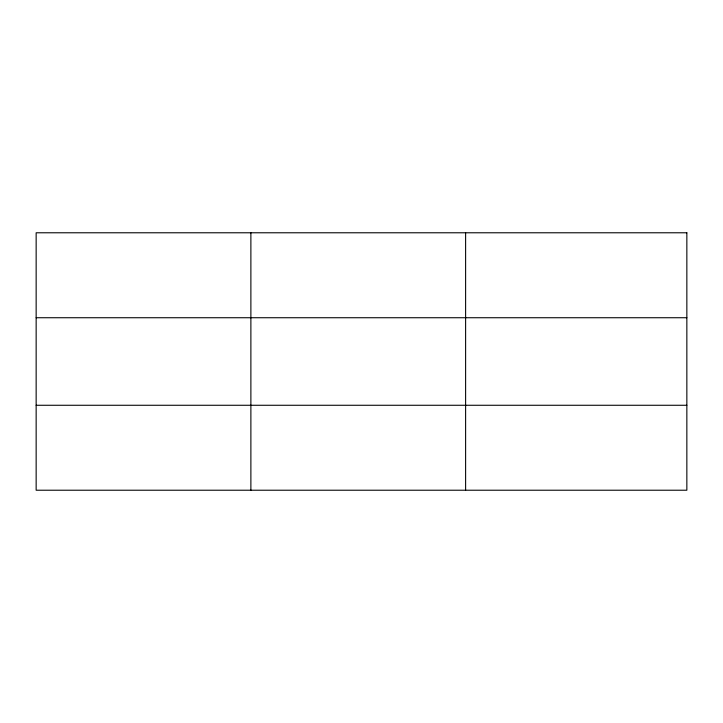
<?xml version="1.0" encoding="UTF-8"?>
<svg xmlns="http://www.w3.org/2000/svg" width="723" height="723" viewBox="0 0 723 723"><rect width="100%" height="100%" fill="white"/><g stroke="black" fill="none" stroke-linecap="round" stroke-linejoin="round"><path stroke-width="1.08" d="M250.881 232.779L250.881 490.221M465.612 232.779L465.612 490.221M36.15 317.731L686.85 317.731M36.15 405.269L686.85 405.269M686.85 232.779L686.85 490.221L36.15 490.221L36.15 232.779L686.85 232.779"/></g></svg>
